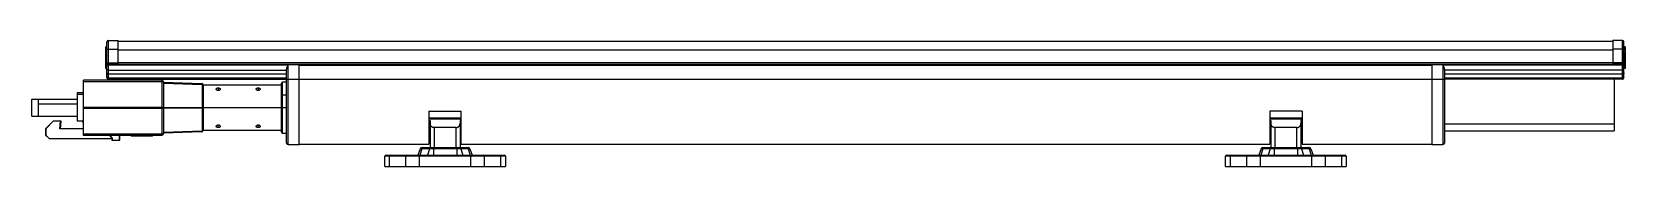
# Paper-space layout '_Right' of a CAD drawing. Header units: millimetres. Extents: x -167 to 152, y -20 to 5.
import ezdxf

# ---------------------------------------------------------------- set-up
doc = ezdxf.new("R2010")
doc.units = ezdxf.units.MM

psp = doc.layouts.new('_Right')

# ---------------------------------------------------------------- linework, layer by layer
at = {"color": 7, "linetype": 'Continuous', "lineweight": 25}
for p, q in [((-152, 3.53), (-152.23, 3.53)), ((-152.23, -0.82), (-152.23, 3.53)), ((-152.22, -0.82), (-152.22, 3.53)), ((-152, -2.7), (-152, 4.5)), ((-151.7, -3), (-151.7, 4.8)), ((-151.7, 4.8), (-149.75, 4.8)), ((-149.75, 0), (-149.75, 4.8)), ((-149.75, 4.65), (149.75, 4.65)), ((149.75, 4.8), (149.75, 0)), ((151.7, 4.8), (149.75, 4.8)), ((151.7, -3), (151.7, 4.8)), ((152, -2.7), (152, 4.5)), ((152.23, 3.53), (152, 3.53)), ((152.01, 2.74), (152.01, 3.53)), ((152.23, 3.53), (152.23, 2.75)), ((152.23, 3.53), (152.23, 2.75)), ((-152, 2.63), (-152.23, 2.63)), ((-152, 0.91), (-152.23, 0.91)), ((-152, 0.88), (-152.23, 0.88)), ((-152, 0.04), (-149.75, 0.04)), ((-151.7, 3.06), (-149.75, 3.06)), ((-151.7, 0.28), (-149.75, 0.28)), ((-149.75, 2.91), (149.75, 2.91)), ((149.75, 0.28), (-149.75, 0.28)), ((-149.75, 0), (149.75, 0)), ((-113.5, 0), (-149.75, 0)), ((-113.5, -16.1), (-113.5, 0)), ((113.5, 0), (113.5, -16.1)), ((149.75, 0), (113.5, 0)), ((151.7, 3.06), (149.75, 3.06)), ((151.7, 0.28), (149.75, 0.28)), ((152, 0.04), (149.75, 0.04)), ((152.23, 2.64), (152, 2.64)), ((152.23, 2.64), (152, 2.64)), ((152.23, 2.63), (152, 2.63)), ((152.23, 2.27), (152, 2.27)), ((152.23, 1.12), (152, 1.12)), ((152.01, -0.82), (152.01, 2.27)), ((152.23, 2.27), (152.23, -0.82)), ((152.23, 2.27), (152.23, -0.82)), ((-152, -0.77), (-152.23, -0.77)), ((-152.23, -0.81), (-152, -0.81)), ((-152.23, -0.82), (-152, -0.82)), ((-152, -0.82), (-152.23, -0.82)), ((-152, -0.13), (-115.7, -0.13)), ((-151.7, -1.16), (-116, -1.16)), ((-116, -2), (-151.7, -2)), ((-151.7, -2.71), (-116, -2.71)), ((-151.7, -3), (116, -3)), ((-148.82, -3.2), (-148.62, -3)), ((-148.09, -3.2), (-148.09, -3)), ((-148.05, -3.2), (-147.85, -3)), ((-147.32, -3.2), (-147.32, -3)), ((-147.28, -3.2), (-147.08, -3)), ((-146.55, -3.2), (-146.55, -3)), ((-145.82, -3.2), (-146.02, -3)), ((-145.78, -3.2), (-145.78, -3)), ((-145.74, -3.2), (-145.54, -3)), ((-145.01, -3.2), (-145.01, -3)), ((-144.28, -3.2), (-144.48, -3)), ((-144.24, -3.2), (-144.24, -3)), ((-144.2, -3.2), (-144, -3)), ((-143.47, -3.2), (-143.47, -3)), ((-142.74, -3.2), (-142.94, -3)), ((-116, -15.8), (-116, -1.03)), ((-115.7, -16.1), (-115.7, -0.13)), ((113.5, -0.05), (-113.5, -0.05)), ((113.5, -0.2), (-113.5, -0.2)), ((115.7, -0.13), (152, -0.13)), ((115.7, -0.13), (115.7, -16.1)), ((116, -1.03), (116, -15.8)), ((151.7, -1.16), (116, -1.16)), ((151.7, -2), (116, -2)), ((116, -2.71), (151.7, -2.71)), ((116, -2.93), (150, -2.93)), ((150, -2.93), (150, -13.35)), ((151.7, -3), (150, -3)), ((152.23, -0.79), (152, -0.79)), ((152.23, -0.82), (152, -0.82)), ((-156.7, -5.7), (-157.95, -5.7)), ((-157.95, -5.7), (-157.95, -11.4)), ((-157.95, -6), (-156.7, -6)), ((-141, -3.2), (-156.7, -3.2)), ((-156.7, -3.42), (-141, -3.42)), ((-156.7, -8.62), (-156.7, -3.42)), ((-141, -3.2), (-141, -14.2)), ((-140.7, -3.5), (-140.7, -13.9)), ((-140.7, -3.6), (-132.99, -3.87)), ((-132.94, -4.09), (-140.7, -3.82)), ((-132.94, -4.09), (-132.94, -8.62)), ((-132.7, -4.17), (-132.7, -13.23)), ((-117, -4.2), (-132.7, -4.2)), ((-117, -13.6), (-117, -3.8)), ((-116, -6.2), (-117, -6.2)), ((-116.8, -13.8), (-116.8, -3.6)), ((-116, -3.6), (-116.8, -3.6)), ((-167.05, -7), (-157.95, -7)), ((-167.05, -10.4), (-167.05, -7)), ((-165.75, -10.4), (-165.75, -7)), ((-165.75, -7.95), (-157.95, -7.95)), ((-141, -8.62), (-156.7, -8.62)), ((-141, -8.7), (-156.7, -8.7)), ((-156.7, -8.78), (-141, -8.78)), ((-156.7, -13.98), (-156.7, -8.78)), ((-140.7, -8.62), (-132.94, -8.62)), ((-132.94, -8.78), (-140.7, -8.78)), ((-132.94, -8.78), (-132.94, -13.31)), ((-116, -8.7), (-132.7, -8.7)), ((-87.5, -9.4), (-81, -9.4)), ((-87.5, -9.4), (-87.5, -16)), ((-81, -16), (-81, -9.4)), ((81, -9.4), (81, -16)), ((87.5, -9.4), (81, -9.4)), ((87.5, -9.4), (87.5, -16)), ((-167.05, -10.4), (-157.95, -10.4)), ((-162.8, -11.4), (-164.3, -12.9)), ((-162.75, -11.4), (-164.25, -12.9)), ((-161.15, -11.4), (-162.8, -11.4)), ((-161.43, -12.9), (-161.3, -11.4)), ((-161.28, -12.9), (-161.15, -11.4)), ((-156.7, -11.4), (-157.95, -11.4)), ((-156.75, -11.7), (-156.75, -13.88)), ((-81, -10.77), (-87.5, -10.77)), ((-87.5, -11.25), (-87.25, -11.25)), ((-87.5, -11.55), (-87.25, -11.55)), ((-87.25, -11.25), (-87.25, -16.7)), ((-82.05, -12.67), (-86.45, -12.67)), ((-81.25, -11.25), (-81.25, -16.7)), ((-81, -11.25), (-81.25, -11.25)), ((-81.25, -11.55), (-81, -11.55)), ((87.5, -10.77), (81, -10.77)), ((81, -11.25), (81.25, -11.25)), ((81, -11.55), (81.25, -11.55)), ((81.25, -11.25), (81.25, -16.7)), ((86.45, -12.67), (82.05, -12.67)), ((87.25, -11.25), (87.25, -16.7)), ((87.5, -11.25), (87.25, -11.25)), ((87.25, -11.55), (87.5, -11.55)), ((116, -11.95), (150, -11.95)), ((-164.3, -12.9), (-164.3, -14.2)), ((-164.3, -14.2), (-163.6, -14.9)), ((-164.25, -12.9), (-164.25, -14.2)), ((-164.25, -14.2), (-163.55, -14.9)), ((-163.6, -14.9), (-151, -14.9)), ((-156.75, -12.9), (-161.43, -12.9)), ((-156.75, -14.2), (-141, -14.2)), ((-141, -13.98), (-156.7, -13.98)), ((-151.5, -14.2), (-151, -14.9)), ((-151.45, -14.2), (-150.95, -14.9)), ((-151, -14.9), (-151, -15.2)), ((-151, -15.2), (-149.45, -15.2)), ((-150.95, -14.9), (-150.95, -15.2)), ((-149.5, -15.2), (-149.5, -14.2)), ((-149.45, -15.2), (-149.45, -14.2)), ((-147.28, -14.2), (-147.07, -14.41)), ((-142.95, -14.41), (-147.07, -14.41)), ((-146.55, -14.41), (-146.55, -14.2)), ((-146.51, -14.2), (-146.3, -14.41)), ((-145.78, -14.41), (-145.78, -14.2)), ((-145.74, -14.2), (-145.53, -14.41)), ((-145.01, -14.41), (-145.01, -14.2)), ((-144.28, -14.2), (-144.49, -14.41)), ((-144.24, -14.41), (-144.24, -14.2)), ((-144.2, -14.2), (-143.99, -14.41)), ((-143.47, -14.41), (-143.47, -14.2)), ((-142.74, -14.2), (-142.95, -14.41)), ((-140.7, -13.58), (-132.94, -13.31)), ((-132.99, -13.53), (-140.7, -13.8)), ((-132.7, -13.2), (-117, -13.2)), ((-116.8, -13.8), (-116, -13.8)), ((-87.5, -13.34), (-87.25, -13.34)), ((-81.25, -13.34), (-81, -13.34)), ((81, -13.34), (81.25, -13.34)), ((87.25, -13.34), (87.5, -13.34)), ((116, -13.35), (150, -13.35)), ((-115.7, -16.1), (-113.5, -16.1)), ((-113.5, -16), (-87.5, -16)), ((-72.16, -18.4), (-96.34, -18.4)), ((-96.34, -20.5), (-96.34, -18.4)), ((-96.14, -18.2), (-72.36, -18.2)), ((-95.43, -18.4), (-95.43, -20.5)), ((-92.09, -20.5), (-92.09, -18.4)), ((-89.24, -16.96), (-89.69, -18.2)), ((-89.43, -18.2), (-89.43, -20.5)), ((-88.88, -16.96), (-89.28, -18.2)), ((-79.26, -16.96), (-89.24, -16.96)), ((-88.86, -16.7), (-79.63, -16.7)), ((-87.38, -16.96), (-87.78, -18.2)), ((-86.58, -16.7), (-86.58, -18.2)), ((-81.92, -16.7), (-81.92, -18.2)), ((-81.12, -16.96), (-80.72, -18.2)), ((-81, -16), (81, -16)), ((-79.61, -16.96), (-79.22, -18.2)), ((-79.26, -16.96), (-78.81, -18.2)), ((-79.07, -20.5), (-79.07, -18.2)), ((-76.41, -18.4), (-76.41, -20.5)), ((-73.06, -20.5), (-73.06, -18.4)), ((-72.16, -18.4), (-72.16, -20.5)), ((96.34, -18.4), (72.16, -18.4)), ((72.16, -20.5), (72.16, -18.4)), ((72.36, -18.2), (96.14, -18.2)), ((73.07, -18.4), (73.07, -20.5)), ((76.41, -20.5), (76.41, -18.4)), ((79.26, -16.96), (78.81, -18.2)), ((79.07, -18.2), (79.07, -20.5)), ((79.62, -16.96), (79.22, -18.2)), ((89.24, -16.96), (79.26, -16.96)), ((79.63, -16.7), (88.86, -16.7)), ((81.12, -16.96), (80.72, -18.2)), ((81.92, -16.7), (81.92, -18.2)), ((86.58, -16.7), (86.58, -18.2)), ((87.38, -16.96), (87.78, -18.2)), ((87.5, -16), (113.5, -16)), ((88.88, -16.96), (89.28, -18.2)), ((89.24, -16.96), (89.69, -18.2)), ((89.43, -20.5), (89.43, -18.2)), ((92.09, -18.4), (92.09, -20.5)), ((95.43, -20.5), (95.43, -18.4)), ((96.34, -18.4), (96.34, -20.5)), ((113.5, -16.1), (115.7, -16.1)), ((-96.34, -20.5), (-72.16, -20.5)), ((72.16, -20.5), (96.34, -20.5))]:
    psp.add_line(p, q, dxfattribs=at)
at = {"color": 8, "linetype": 'Continuous', "lineweight": 25}
for p, q in [((-129.7, -4.72), (-129.7, -5.26)), ((-121.7, -4.72), (-121.7, -5.26)), ((-129.7, -12.68), (-129.7, -12.14)), ((-121.7, -12.68), (-121.7, -12.14)), ((-87.5, -10.91), (-81, -10.91)), ((-86.45, -12.67), (-86.45, -16.7)), ((-82.05, -16.7), (-82.05, -12.67)), ((81, -10.91), (87.5, -10.91)), ((82.05, -12.67), (82.05, -16.7)), ((86.45, -16.7), (86.45, -12.67))]:
    psp.add_line(p, q, dxfattribs=at)
at = {"color": 7, "linetype": 'Continuous', "lineweight": 25, "flags": 128}
for points in [[(-152, 2.97), (-151.99, 2.98), (-151.98, 3), (-151.95, 3.02), (-151.91, 3.03), (-151.87, 3.04), (-151.81, 3.05), (-151.76, 3.06), (-151.7, 3.06)], [(-152, 0.19), (-151.99, 0.21), (-151.98, 0.23), (-151.95, 0.24), (-151.91, 0.26), (-151.87, 0.27), (-151.81, 0.28), (-151.76, 0.28), (-151.7, 0.28)], [(151.7, 3.06), (151.76, 3.06), (151.81, 3.05), (151.87, 3.04), (151.91, 3.03), (151.95, 3.02), (151.98, 3), (151.99, 2.98), (152, 2.97)], [(151.7, 0.28), (151.76, 0.28), (151.81, 0.28), (151.87, 0.27), (151.91, 0.26), (151.95, 0.24), (151.98, 0.23), (151.99, 0.21), (152, 0.19)], [(-132.94, -4.09), (-132.89, -4.1), (-132.84, -4.1), (-132.8, -4.11), (-132.77, -4.12), (-132.74, -4.13), (-132.72, -4.14), (-132.7, -4.16), (-132.7, -4.17)], [(-132.7, -8.7), (-132.7, -8.69), (-132.72, -8.67), (-132.74, -8.66), (-132.77, -8.65), (-132.8, -8.64), (-132.84, -8.63), (-132.89, -8.63), (-132.94, -8.62)], [(-132.94, -8.78), (-132.89, -8.77), (-132.84, -8.77), (-132.8, -8.76), (-132.77, -8.75), (-132.74, -8.74), (-132.72, -8.73), (-132.7, -8.71), (-132.7, -8.7)], [(-132.7, -13.23), (-132.7, -13.24), (-132.72, -13.26), (-132.74, -13.27), (-132.77, -13.28), (-132.8, -13.29), (-132.84, -13.3), (-132.89, -13.3), (-132.94, -13.31)]]:
    psp.add_lwpolyline(points, dxfattribs=at)
at = {"color": 7, "linetype": 'Continuous', "lineweight": 25}
for centre, radius, start, end in [((-151.7, 4.5), 0.3, 90, 180), ((151.7, 4.5), 0.3, 0, 90), ((-151.74, -0.9), 0.267, 192.4003, 278.5026), ((-151.71, -2.42), 0.293, 181.463, 271.3919), ((-151.7, -2.7), 0.3, 180, 270), ((151.74, -0.9), 0.267, 261.4974, 347.5997), ((151.71, -2.42), 0.293, 268.6081, 358.537), ((151.7, -2.7), 0.3, 270, 360), ((-141, -3.5), 0.3, 0, 90), ((-140.93, -3.77), 0.355, 49.6093, 101.3691), ((-133.23, -4.04), 0.293, 349.936, 36.1707), ((-133, -4.17), 0.3, 0, 88), ((-116.8, -3.8), 0.2, 90, 180), ((-140.93, -8.97), 0.355, 49.6093, 101.3691), ((-140.93, -8.43), 0.355, 258.6309, 310.3907), ((-134.31, -8.7), 1.37, 356.8235, 3.1765), ((-157.05, -11.7), 0.3, 0, 90), ((-157, -11.7), 0.3, 360, 90), ((-140.93, -13.63), 0.355, 258.6309, 310.3907), ((-141, -13.9), 0.3, 270, 0), ((-133, -13.23), 0.3, 272, 0), ((-133.23, -13.36), 0.293, 323.8293, 10.064), ((-116.8, -13.6), 0.2, 180, 270), ((-115.7, -15.8), 0.3, 180, 270), ((115.7, -15.8), 0.3, 270, 0), ((-96.14, -18.4), 0.2, 90, 180), ((-95.24, -18.39), 0.19, 93.6553, 183.2395), ((-91.9, -18.39), 0.19, 93.6553, 183.2395), ((-88.86, -17.1), 0.4, 90, 160), ((-88.54, -17.06), 0.36, 92.1548, 164.4611), ((-87.03, -17.06), 0.36, 92.1548, 164.4611), ((-81.47, -17.06), 0.36, 15.5389, 87.8452), ((-79.96, -17.06), 0.36, 15.5389, 87.8452), ((-79.63, -17.1), 0.4, 20, 90), ((-76.6, -18.39), 0.19, 356.7605, 86.3447), ((-73.25, -18.39), 0.19, 356.7605, 86.3447), ((-72.36, -18.4), 0.2, 0, 90), ((72.36, -18.4), 0.2, 90, 180), ((73.25, -18.39), 0.19, 93.6553, 183.2395), ((76.6, -18.39), 0.19, 93.6553, 183.2395), ((79.63, -17.1), 0.4, 90, 160), ((79.96, -17.06), 0.36, 92.1548, 164.4611), ((81.47, -17.06), 0.36, 92.1548, 164.4611), ((87.03, -17.06), 0.36, 15.5389, 87.8452), ((88.54, -17.06), 0.36, 15.5389, 87.8452), ((88.86, -17.1), 0.4, 20, 90), ((91.9, -18.39), 0.19, 356.7605, 86.3447), ((95.24, -18.39), 0.19, 356.7605, 86.3447), ((96.14, -18.4), 0.2, 360, 90)]:
    psp.add_arc(centre, radius, start, end, dxfattribs=at)
for points, knots in [([(-149.75, 0), (-149.75, 0.03), (-149.75, 0.1), (-149.75, 0.19), (-149.75, 0.25), (-149.75, 0.28)], [0, 0, 0, 0, 0.3378173, 0.6699687, 1, 1, 1, 1]), ([(149.75, 0.28), (149.75, 0.25), (149.75, 0.19), (149.75, 0.1), (149.75, 0.03), (149.75, 0)], [0, 0, 0, 0, 0.330031, 0.662183, 1, 1, 1, 1]), ([(152.23, 2.63), (152.23, 2.63), (152.23, 2.65), (152.23, 2.57), (152.23, 2.37), (152.23, 2.27)], [0, 0, 0, 0, 0.109774, 0.556204, 1, 1, 1, 1]), ([(152.23, 2.63), (152.23, 2.63), (152.23, 2.65), (152.23, 2.57), (152.23, 2.37), (152.23, 2.27)], [0, 0, 0, 0, 0.109774, 0.556204, 1, 1, 1, 1]), ([(-152, -1.72), (-152, -1.73), (-152, -1.77), (-151.98, -1.81), (-151.96, -1.86), (-151.93, -1.9), (-151.9, -1.93), (-151.86, -1.95), (-151.82, -1.97), (-151.78, -1.99), (-151.74, -1.99), (-151.71, -2), (-151.7, -2)], [0, 0, 0, 0, 0.116894, 0.230035, 0.339424, 0.445059, 0.546939, 0.645063, 0.739432, 0.830045, 0.916901, 1, 1, 1, 1]), ([(-116, -1.03), (-116, -1.01), (-116, -0.97), (-115.99, -0.91), (-115.97, -0.83), (-115.95, -0.76), (-115.92, -0.67), (-115.88, -0.55), (-115.81, -0.37), (-115.74, -0.22), (-115.7, -0.13)], [0, 0, 0, 0, 0.071172, 0.147877, 0.23049, 0.319311, 0.414581, 0.516496, 0.715378, 1, 1, 1, 1]), ([(115.7, -0.13), (115.72, -0.18), (115.75, -0.25), (115.81, -0.37), (115.85, -0.48), (115.9, -0.61), (115.95, -0.75), (115.99, -0.9), (116, -0.99), (116, -1.03)], [0, 0, 0, 0, 0.144131, 0.246412, 0.377537, 0.492457, 0.68582, 0.854297, 1, 1, 1, 1]), ([(152, -1.72), (152, -1.73), (152, -1.77), (151.98, -1.82), (151.96, -1.86), (151.93, -1.9), (151.89, -1.93), (151.85, -1.96), (151.82, -1.98), (151.78, -1.99), (151.74, -1.99), (151.71, -2), (151.7, -2)], [0, 0, 0, 0, 0.121617, 0.238434, 0.350448, 0.45766, 0.560067, 0.657669, 0.750464, 0.838451, 0.92163, 1, 1, 1, 1]), ([(-156.7, -3.42), (-156.7, -3.4), (-156.7, -3.37), (-156.7, -3.33), (-156.7, -3.29), (-156.7, -3.25), (-156.7, -3.21), (-156.7, -3.2), (-156.7, -3.2)], [0, 0, 0, 0, 0.126648, 0.251163, 0.37722, 0.508368, 0.75309, 1, 1, 1, 1]), ([(-129.7, -5.26), (-129.72, -5.26), (-129.76, -5.26), (-129.82, -5.25), (-129.87, -5.23), (-129.92, -5.2), (-130, -5.16), (-130.07, -5.08), (-130.11, -4.97), (-130.09, -4.87), (-130.01, -4.79), (-129.91, -4.75), (-129.81, -4.72), (-129.74, -4.72), (-129.7, -4.72)], [0, 0, 0, 0, 0.043384, 0.086112, 0.129689, 0.17554, 0.224893, 0.355057, 0.491047, 0.632101, 0.764589, 0.846261, 0.922428, 1, 1, 1, 1]), ([(-129.7, -4.72), (-129.68, -4.72), (-129.63, -4.72), (-129.57, -4.73), (-129.51, -4.74), (-129.46, -4.76), (-129.38, -4.8), (-129.31, -4.87), (-129.29, -4.97), (-129.33, -5.08), (-129.41, -5.16), (-129.51, -5.22), (-129.6, -5.25), (-129.67, -5.26), (-129.7, -5.26)], [0, 0, 0, 0, 0.048524, 0.095456, 0.142443, 0.191126, 0.242987, 0.374676, 0.515173, 0.647913, 0.775044, 0.855325, 0.928123, 1, 1, 1, 1]), ([(-121.7, -5.26), (-121.72, -5.26), (-121.76, -5.26), (-121.82, -5.25), (-121.87, -5.23), (-121.92, -5.2), (-122, -5.16), (-122.07, -5.08), (-122.11, -4.97), (-122.09, -4.87), (-122.01, -4.79), (-121.91, -4.75), (-121.81, -4.72), (-121.74, -4.72), (-121.7, -4.72)], [0, 0, 0, 0, 0.043384, 0.086112, 0.129689, 0.17554, 0.224893, 0.355057, 0.491047, 0.632101, 0.764589, 0.846261, 0.922428, 1, 1, 1, 1]), ([(-121.7, -4.72), (-121.68, -4.72), (-121.63, -4.72), (-121.57, -4.73), (-121.51, -4.74), (-121.46, -4.76), (-121.38, -4.8), (-121.31, -4.87), (-121.29, -4.97), (-121.33, -5.08), (-121.41, -5.16), (-121.51, -5.22), (-121.6, -5.25), (-121.67, -5.26), (-121.7, -5.26)], [0, 0, 0, 0, 0.048524, 0.095456, 0.142443, 0.191126, 0.242987, 0.374676, 0.515173, 0.647913, 0.775044, 0.855325, 0.928123, 1, 1, 1, 1]), ([(-156.7, -8.7), (-156.7, -8.69), (-156.7, -8.66), (-156.7, -8.63), (-156.7, -8.62)], [0, 0, 0, 0, 0.489052, 1, 1, 1, 1]), ([(-156.7, -8.78), (-156.7, -8.77), (-156.7, -8.74), (-156.7, -8.71), (-156.7, -8.7)], [0, 0, 0, 0, 0.510948, 1, 1, 1, 1]), ([(-129.7, -12.68), (-129.72, -12.68), (-129.77, -12.68), (-129.83, -12.67), (-129.89, -12.66), (-129.94, -12.64), (-130.01, -12.6), (-130.09, -12.53), (-130.11, -12.43), (-130.07, -12.32), (-129.99, -12.24), (-129.89, -12.18), (-129.8, -12.15), (-129.73, -12.14), (-129.7, -12.14)], [0, 0, 0, 0, 0.047439, 0.093329, 0.13915, 0.186389, 0.236405, 0.368372, 0.509472, 0.645282, 0.775541, 0.855065, 0.927747, 1, 1, 1, 1]), ([(-129.7, -12.14), (-129.68, -12.14), (-129.64, -12.14), (-129.58, -12.15), (-129.53, -12.17), (-129.48, -12.2), (-129.4, -12.24), (-129.33, -12.32), (-129.29, -12.43), (-129.31, -12.53), (-129.39, -12.6), (-129.49, -12.65), (-129.59, -12.68), (-129.66, -12.68), (-129.7, -12.68)], [0, 0, 0, 0, 0.043304, 0.085938, 0.129399, 0.175102, 0.224269, 0.351627, 0.484728, 0.625543, 0.757801, 0.842085, 0.920323, 1, 1, 1, 1]), ([(-121.7, -12.68), (-121.72, -12.68), (-121.77, -12.68), (-121.83, -12.67), (-121.89, -12.66), (-121.94, -12.64), (-122.01, -12.6), (-122.09, -12.53), (-122.11, -12.43), (-122.07, -12.32), (-121.99, -12.24), (-121.89, -12.18), (-121.8, -12.15), (-121.73, -12.14), (-121.7, -12.14)], [0, 0, 0, 0, 0.047439, 0.093329, 0.13915, 0.186389, 0.236405, 0.368372, 0.509472, 0.645282, 0.775541, 0.855065, 0.927747, 1, 1, 1, 1]), ([(-121.7, -12.14), (-121.68, -12.14), (-121.64, -12.14), (-121.58, -12.15), (-121.53, -12.17), (-121.48, -12.2), (-121.4, -12.24), (-121.33, -12.32), (-121.29, -12.43), (-121.31, -12.53), (-121.39, -12.6), (-121.49, -12.65), (-121.59, -12.68), (-121.66, -12.68), (-121.7, -12.68)], [0, 0, 0, 0, 0.043304, 0.085938, 0.129399, 0.175102, 0.224269, 0.351627, 0.484728, 0.625543, 0.757801, 0.842085, 0.920323, 1, 1, 1, 1]), ([(-86.45, -12.67), (-86.47, -12.67), (-86.52, -12.67), (-86.6, -12.66), (-86.67, -12.64), (-86.74, -12.62), (-86.83, -12.58), (-86.94, -12.51), (-87.05, -12.41), (-87.13, -12.3), (-87.19, -12.18), (-87.24, -12.03), (-87.25, -11.93), (-87.25, -11.87)], [0, 0, 0, 0, 0.048327, 0.097462, 0.147802, 0.199715, 0.253538, 0.359556, 0.478362, 0.589832, 0.718702, 0.834512, 1, 1, 1, 1]), ([(-82.05, -12.67), (-82.02, -12.67), (-81.97, -12.67), (-81.9, -12.66), (-81.83, -12.64), (-81.76, -12.62), (-81.66, -12.58), (-81.56, -12.51), (-81.45, -12.41), (-81.37, -12.3), (-81.3, -12.17), (-81.26, -12.02), (-81.25, -11.92), (-81.25, -11.87)], [0, 0, 0, 0, 0.0493703, 0.0985917, 0.1485058, 0.1999207, 0.2535763, 0.3617849, 0.4783897, 0.5950152, 0.7187007, 0.8575018, 1, 1, 1, 1]), ([(82.05, -12.67), (82.03, -12.67), (81.98, -12.67), (81.9, -12.66), (81.83, -12.64), (81.76, -12.62), (81.67, -12.58), (81.56, -12.51), (81.45, -12.41), (81.37, -12.3), (81.31, -12.18), (81.26, -12.03), (81.25, -11.93), (81.25, -11.87)], [0, 0, 0, 0, 0.048327, 0.097462, 0.147802, 0.199715, 0.253538, 0.359556, 0.478362, 0.589832, 0.718702, 0.834512, 1, 1, 1, 1]), ([(86.45, -12.67), (86.48, -12.67), (86.53, -12.67), (86.6, -12.66), (86.67, -12.64), (86.74, -12.62), (86.84, -12.58), (86.94, -12.51), (87.05, -12.41), (87.13, -12.3), (87.2, -12.17), (87.24, -12.02), (87.25, -11.92), (87.25, -11.87)], [0, 0, 0, 0, 0.04937, 0.098592, 0.148506, 0.199921, 0.253576, 0.361785, 0.47839, 0.595015, 0.718701, 0.857502, 1, 1, 1, 1]), ([(-156.7, -14.2), (-156.7, -14.2), (-156.7, -14.2), (-156.7, -14.19), (-156.7, -14.17), (-156.7, -14.14), (-156.7, -14.11), (-156.7, -14.07), (-156.7, -14.03), (-156.7, -14), (-156.7, -13.98)], [0, 0, 0, 0, 0.123385, 0.2444199, 0.366333, 0.492285, 0.6156239, 0.7427597, 0.8714877, 1, 1, 1, 1])]:
    psp.add_open_spline(points, degree=3, knots=knots, dxfattribs=at)

doc.saveas('drawing.dxf')
